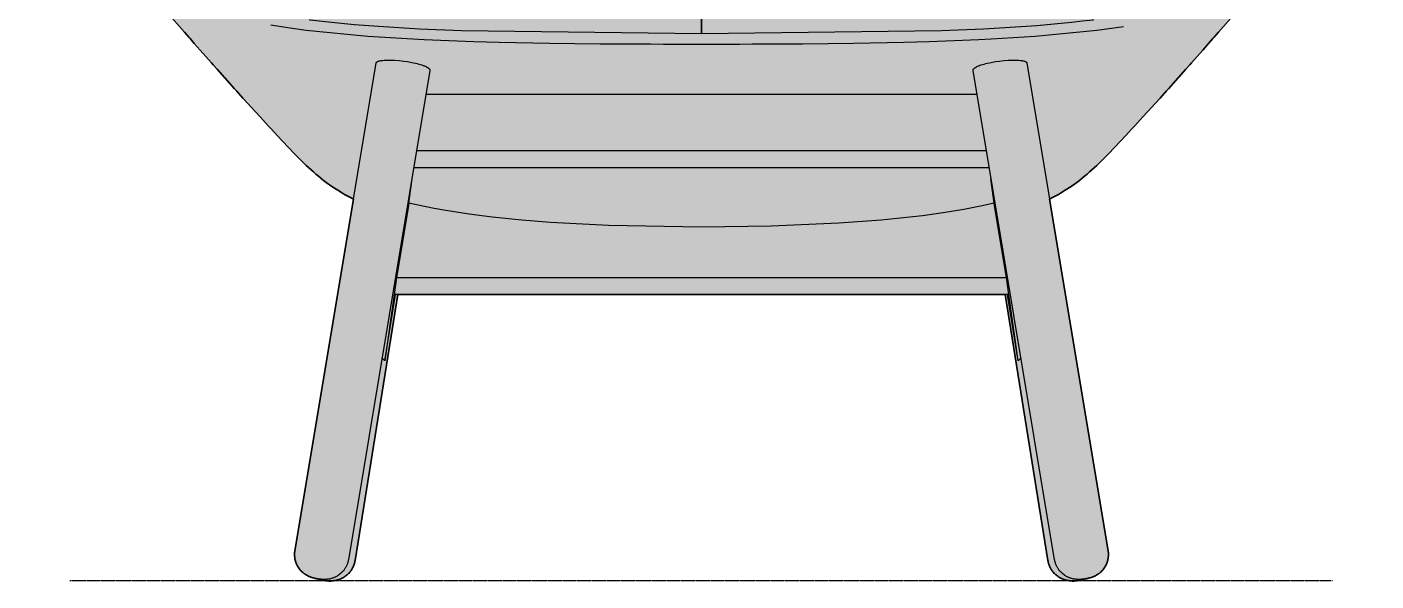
# Model space of a CAD drawing. Header units: millimetres. Extents: x -30 to 1965, y -1345 to 1063.
# Drawn here: x -28 to 842, y 0 to 357 of the extents above; entities that cross this region are included whole.
import ezdxf

# ---------------------------------------------------------------- set-up
doc = ezdxf.new("R2010")
doc.units = ezdxf.units.MM
doc.linetypes.add('Dots', pattern=[1, 0, -1])
doc.layers.add('Blocks', color=7, linetype='Continuous')
doc.layers.add('Blocks$Fill', color=7, linetype='Continuous', true_color=0xffffff)
for name, color, linetype, lineweight, true_color in [('Blocks$Inner', 7, 'Continuous', 25, 0x007f00), ('Blocks$Outline', 7, 'Continuous', 35, 0xff3f3f), ('Groud', 7, 'Dots', 25, 0x243775)]:
    doc.layers.add(name, color=color, linetype=linetype, lineweight=lineweight, true_color=true_color)

# ---------------------------------------------------------------- blocks, each defined once
blk = doc.blocks.new('Uchiwa Quilted Lounge Chair Front')
at = {"layer": 'Blocks$Fill'}
blk.add_hatch(color=256, dxfattribs=at).paths.add_polyline_path([(159.6, 1.14), (160.38, 0.87), (160.76, 0.75), (161.19, 0.62), (161.91, 0.43), (162.63, 0.26), (163.36, 0.12), (164.09, 0), (164.65, -0.07), (165.21, -0.13), (165.78, -0.18), (166.34, -0.21), (166.72, -0.22), (167.1, -0.22), (167.6, -0.22), (168.1, -0.2), (168.6, -0.17), (169.1, -0.13), (169.6, -0.07), (170.1, 0), (170.59, 0.08), (171.08, 0.18), (171.43, 0.26), (171.78, 0.34), (172.12, 0.43), (172.46, 0.53), (172.8, 0.64), (173.14, 0.75), (173.48, 0.87), (173.81, 1), (174.14, 1.13), (174.48, 1.28), (174.8, 1.43), (175.13, 1.59), (175.45, 1.75), (175.77, 1.93), (176.08, 2.11), (176.39, 2.29), (176.67, 2.47), (176.94, 2.65), (177.21, 2.84), (177.48, 3.03), (177.76, 3.25), (178.04, 3.47), (178.31, 3.7), (178.58, 3.93), (178.85, 4.17), (179.1, 4.42), (179.36, 4.67), (179.6, 4.93), (179.84, 5.2), (180.08, 5.47), (180.31, 5.75), (180.53, 6.03), (180.74, 6.31), (180.95, 6.6), (181.15, 6.9), (181.34, 7.19), (181.55, 7.52), (181.74, 7.86), (181.93, 8.19), (182.1, 8.54), (182.27, 8.89), (182.43, 9.24), (182.58, 9.6), (182.72, 9.96), (182.86, 10.32), (182.98, 10.69), (183.1, 11.06), (183.2, 11.44), (183.29, 11.81), (183.38, 12.19), (183.46, 12.57), (183.52, 12.95), (211.16, 184.49), (602.88, 184.49), (630.59, 12.57), (630.66, 12.19), (630.75, 11.81), (630.84, 11.44), (630.95, 11.06), (631.06, 10.69), (631.19, 10.32), (631.32, 9.96), (631.46, 9.6), (631.61, 9.24), (631.77, 8.89), (631.94, 8.54), (632.12, 8.19), (632.3, 7.86), (632.5, 7.52), (632.7, 7.19), (632.89, 6.9), (633.09, 6.6), (633.3, 6.31), (633.51, 6.03), (633.74, 5.75), (633.96, 5.47), (634.2, 5.2), (634.44, 4.93), (634.69, 4.67), (634.94, 4.42), (635.2, 4.17), (635.46, 3.93), (635.73, 3.7), (636, 3.47), (636.28, 3.25), (636.56, 3.03), (636.83, 2.84), (637.1, 2.65), (637.37, 2.47), (637.65, 2.29), (637.96, 2.11), (638.27, 1.93), (638.59, 1.75), (638.91, 1.59), (639.24, 1.43), (639.57, 1.28), (639.9, 1.13), (640.23, 1), (640.57, 0.87), (640.9, 0.75), (641.24, 0.64), (641.58, 0.53), (641.92, 0.43), (642.27, 0.34), (642.61, 0.26), (642.96, 0.18), (643.45, 0.08), (643.94, 0), (644.44, -0.07), (644.94, -0.13), (645.44, -0.17), (645.94, -0.2), (646.44, -0.22), (646.94, -0.22), (647.32, -0.22), (647.7, -0.21), (648.26, -0.18), (648.83, -0.13), (649.39, -0.07), (649.95, 0), (650.69, 0.12), (651.41, 0.26), (652.14, 0.43), (652.85, 0.62), (653.28, 0.75), (653.66, 0.87), (654.05, 1), (654.44, 1.14), (655.73, 1.38), (656.25, 1.49), (656.76, 1.61), (657.27, 1.74), (657.84, 1.9), (658.41, 2.07), (658.97, 2.26), (659.53, 2.47), (660.07, 2.69), (660.6, 2.92), (661.12, 3.18), (661.63, 3.45), (661.91, 3.61), (662.19, 3.78), (662.47, 3.95), (662.75, 4.13), (663.02, 4.31), (663.28, 4.5), (663.54, 4.69), (663.8, 4.89), (664.2, 5.22), (664.58, 5.55), (664.95, 5.9), (665.31, 6.26), (665.66, 6.64), (666, 7.02), (666.32, 7.42), (666.63, 7.82), (666.86, 8.14), (667.08, 8.46), (667.29, 8.8), (667.49, 9.13), (667.69, 9.48), (667.88, 9.82), (668.05, 10.18), (668.22, 10.54), (668.38, 10.9), (668.53, 11.26), (668.67, 11.63), (668.8, 12.01), (668.92, 12.38), (669.03, 12.76), (669.13, 13.14), (669.22, 13.52), (669.29, 13.87), (669.36, 14.23), (669.41, 14.58), (669.46, 14.94), (669.5, 15.3), (669.53, 15.66), (669.55, 16.02), (669.57, 16.38), (669.57, 16.74), (669.57, 17.1), (669.56, 17.46), (669.54, 17.82), (669.51, 18.18), (669.47, 18.54), (669.42, 18.9), (669.37, 19.25), (631.63, 245.97), (636.1, 248.39), (638.58, 249.83), (641.73, 251.78), (645.48, 254.25), (649.08, 256.81), (650.83, 258.12), (652.54, 259.45), (654.21, 260.8), (655.85, 262.17), (657.45, 263.56), (660.54, 266.38), (662.02, 267.82), (673.4, 279.28), (697.81, 305.58), (787.25, 406.43), (791.81, 411.86), (793.98, 414.67), (796.07, 417.54), (798.09, 420.48), (800.05, 423.47), (801.93, 426.51), (803.74, 429.6), (805.49, 432.75), (807.17, 435.94), (808.79, 439.17), (810.35, 442.44), (811.85, 445.75), (813.28, 449.1), (815.99, 455.9), (818.47, 462.81), (820.75, 469.81), (822.83, 476.89), (824.72, 484.02), (826.45, 491.18), (828, 498.35), (829.41, 505.52), (830.68, 512.66), (832.85, 526.77), (834.6, 540.53), (840.84, 602.63), (841.45, 606.57), (841.99, 624.75), (842.22, 659.7), (841.38, 696.34), (839.32, 734.47), (836.32, 768.86), (835.5, 776.34), (830.39, 814.17), (826.88, 834.57), (822.69, 855.07), (820.32, 865.35), (817.75, 875.61), (814.98, 885.87), (811.97, 896.1), (808.7, 906.3), (805.16, 916.44), (801.32, 926.51), (797.15, 936.48), (794.93, 941.42), (792.61, 946.33), (790.19, 951.19), (787.67, 956.01), (785.04, 960.78), (782.3, 965.5), (779.44, 970.14), (776.46, 974.72), (773.36, 979.23), (770.13, 983.65), (766.76, 987.98), (763.27, 992.21), (759.65, 996.34), (755.9, 1000.35), (752.01, 1004.25), (748, 1008.01), (743.86, 1011.65), (739.6, 1015.14), (735.22, 1018.5), (730.74, 1021.7), (726.15, 1024.76), (721.46, 1027.67), (716.68, 1030.42), (711.81, 1033.02), (706.86, 1035.47), (701.85, 1037.78), (696.77, 1039.94), (691.63, 1041.95), (686.44, 1043.83), (681.21, 1045.57), (675.93, 1047.18), (670.61, 1048.67), (665.27, 1050.03), (659.89, 1051.28), (654.48, 1052.41), (649.06, 1053.44), (638.17, 1055.2), (627.24, 1056.61), (616.26, 1057.69), (613.51, 1057.91), (599.74, 1058.75), (583.18, 1059.24), (572.14, 1059.28), (561.09, 1059.12), (538.99, 1058.27), (516.91, 1056.78), (494.86, 1054.77), (472.85, 1052.3), (428.92, 1046.21), (407.14, 1042.71), (407.02, 1042.72), (406.91, 1042.71), (341.19, 1052.3), (319.18, 1054.77), (297.13, 1056.78), (275.05, 1058.27), (252.96, 1059.12), (241.9, 1059.28), (230.86, 1059.24), (214.3, 1058.75), (200.53, 1057.91), (195.03, 1057.45), (186.8, 1056.61), (175.87, 1055.2), (164.98, 1053.44), (159.56, 1052.41), (154.15, 1051.28), (148.77, 1050.03), (143.43, 1048.67), (138.11, 1047.18), (132.84, 1045.57), (127.6, 1043.83), (122.41, 1041.95), (117.27, 1039.94), (112.19, 1037.78), (107.18, 1035.47), (102.23, 1033.02), (97.37, 1030.42), (92.59, 1027.67), (87.9, 1024.76), (83.3, 1021.7), (78.82, 1018.5), (74.44, 1015.14), (70.18, 1011.65), (66.04, 1008.01), (62.03, 1004.25), (58.15, 1000.35), (54.39, 996.34), (50.77, 992.21), (47.28, 987.98), (43.92, 983.65), (40.69, 979.23), (37.58, 974.72), (34.6, 970.14), (31.74, 965.5), (29, 960.78), (26.37, 956.01), (23.85, 951.19), (21.43, 946.33), (19.12, 941.42), (16.89, 936.48), (12.72, 926.51), (8.88, 916.44), (5.34, 906.3), (2.07, 896.1), (-0.93, 885.87), (-3.71, 875.61), (-6.28, 865.35), (-8.65, 855.07), (-12.84, 834.57), (-16.34, 814.17), (-20.56, 783.86), (-22.28, 768.86), (-25.28, 734.47), (-27.34, 696.34), (-28.17, 659.7), (-27.95, 624.75), (-27.41, 606.57), (-26.8, 602.63), (-26.24, 598.34), (-18.81, 526.77), (-16.64, 512.66), (-15.37, 505.52), (-13.96, 498.35), (-12.4, 491.18), (-10.68, 484.02), (-8.79, 476.89), (-6.71, 469.81), (-4.43, 462.81), (-1.95, 455.9), (0.76, 449.1), (2.2, 445.75), (3.69, 442.44), (5.25, 439.17), (6.87, 435.94), (8.55, 432.75), (10.3, 429.6), (12.11, 426.51), (14, 423.47), (15.95, 420.48), (17.97, 417.54), (20.06, 414.67), (22.23, 411.86), (24.47, 409.11), (26.79, 406.43), (133.24, 287.08), (144.52, 275.29), (153.51, 266.38), (156.59, 263.56), (158.19, 262.17), (159.83, 260.8), (161.5, 259.45), (163.21, 258.12), (164.96, 256.81), (168.56, 254.25), (172.31, 251.78), (175.47, 249.83), (177.94, 248.39), (180.48, 246.99), (182.42, 245.97), (144.62, 18.9), (144.57, 18.54), (144.53, 18.18), (144.5, 17.82), (144.48, 17.46), (144.47, 17.1), (144.47, 16.74), (144.47, 16.38), (144.49, 16.02), (144.51, 15.66), (144.54, 15.3), (144.58, 14.94), (144.63, 14.58), (144.69, 14.23), (144.75, 13.87), (144.82, 13.52), (144.91, 13.14), (145.01, 12.76), (145.12, 12.38), (145.24, 12.01), (145.37, 11.63), (145.51, 11.26), (145.66, 10.9), (145.82, 10.54), (145.99, 10.18), (146.17, 9.82), (146.35, 9.48), (146.55, 9.13), (146.75, 8.8), (146.96, 8.46), (147.18, 8.14), (147.41, 7.82), (147.72, 7.42), (148.04, 7.02), (148.38, 6.64), (148.73, 6.26), (149.09, 5.9), (149.46, 5.55), (149.85, 5.22), (150.24, 4.89), (150.5, 4.69), (150.76, 4.5), (151.03, 4.31), (151.3, 4.13), (151.57, 3.95), (151.85, 3.78), (152.13, 3.61), (152.41, 3.45), (152.93, 3.18), (153.45, 2.92), (153.98, 2.69), (154.51, 2.47), (155.07, 2.26), (155.63, 2.07), (156.2, 1.9), (156.77, 1.74), (157.28, 1.61), (157.79, 1.49), (158.31, 1.38), (158.83, 1.27)], flags=0)
at = {"layer": 'Blocks$Inner'}
for p, q in [((160, 1), (159.6, 1.14)), ((654.44, 1.14), (654.05, 1))]:
    blk.add_line(p, q, dxfattribs=at)
for points in [[(129.07, 358.38), (140.11, 356.61), (152.02, 354.99), (191.8, 351.16), (228.1, 349), (244.1, 348.33), (260.21, 347.77), (276.4, 347.32), (308.94, 346.67), (341.6, 346.27), (357.94, 346.15), (374.3, 346.07), (382.48, 346.04), (390.66, 346.02), (398.84, 346.01), (398.87, 346.01), (398.88, 346.01), (401.34, 346.01), (404.39, 346), (407.02, 345.98), (409.66, 346), (412.7, 346.01), (415.16, 346.01), (415.17, 346.01), (415.2, 346.01), (423.38, 346.02), (431.56, 346.04), (439.74, 346.07), (456.1, 346.15), (472.45, 346.27), (505.1, 346.67), (537.64, 347.32), (553.83, 347.77), (569.95, 348.33), (585.94, 349), (593.88, 349.39), (622.24, 351.16), (662.02, 354.99), (679.36, 357.44)], [(62.02, 366.58), (73.48, 353.63), (76.38, 350.33), (77.02, 349.6), (79.8, 346.45), (83.67, 342.08), (90.87, 333.97), (92.02, 332.67), (94.61, 329.76), (99.32, 324.46), (99.52, 324.23), (105.79, 317.2), (107.02, 315.83), (111.19, 311.21), (114.52, 307.49), (116.24, 305.58), (122.19, 299.05), (127.49, 293.29), (129.52, 291.07), (133.24, 287.08), (136.73, 283.38), (140.64, 279.28), (144.52, 275.29), (148.75, 271.05), (152.02, 267.82), (153.51, 266.38), (156.59, 263.56), (158.19, 262.17), (159.83, 260.8), (161.5, 259.45), (163.21, 258.12), (164.96, 256.81), (168.56, 254.25), (172.31, 251.78), (175.47, 249.83), (176.7, 249.11), (177.94, 248.39), (180.48, 246.99), (182.42, 245.97)], [(752.02, 366.58), (740.57, 353.63), (737.66, 350.33), (737.02, 349.6), (734.24, 346.45), (730.37, 342.08), (723.18, 333.97), (722.02, 332.67), (719.44, 329.76), (714.72, 324.46), (714.52, 324.23), (708.25, 317.2), (707.02, 315.83), (702.85, 311.21), (699.52, 307.49), (697.81, 305.58), (691.86, 299.05), (686.56, 293.29), (684.52, 291.07), (680.81, 287.08), (677.31, 283.38), (673.4, 279.28), (669.52, 275.29), (665.29, 271.05), (662.02, 267.82), (660.54, 266.38), (657.45, 263.56), (655.85, 262.17), (654.21, 260.8), (652.54, 259.45), (650.83, 258.12), (649.08, 256.81), (645.48, 254.25), (641.73, 251.78), (638.58, 249.83), (637.34, 249.11), (636.1, 248.39), (633.56, 246.99), (631.63, 245.97)], [(154.09, 361.78), (154.2, 361.76), (154.31, 361.75), (168.37, 360.12), (183.18, 358.71), (198.59, 357.51), (225.09, 355.95), (252.07, 354.88), (407.02, 352.94), (407.02, 390.81), (407.02, 352.94), (561.97, 354.88), (588.95, 355.95), (623.31, 358.09), (645.67, 360.12), (652.88, 360.92), (659.84, 361.76), (659.95, 361.78)], [(584.91, 313.44), (407.02, 313.44), (229.13, 313.44)], [(223.11, 277.3), (407.02, 277.3), (590.93, 277.3)], [(592.77, 266.22), (407.02, 266.22), (221.27, 266.22)], [(218.25, 243.44), (217.95, 241.62), (210.34, 195.58), (407.02, 195.58), (603.71, 195.58), (596.09, 241.62), (595.79, 243.44), (595.36, 246.57), (593.61, 259.07)], [(595.79, 243.44), (587.02, 241.5), (576.37, 239.43), (563.03, 237.22), (549.52, 235.33), (527.02, 232.84), (522.96, 232.47), (495.65, 230.44), (451.96, 228.61), (407.02, 228.06), (347.02, 229.08), (309.52, 231.01), (291.09, 232.47), (272.02, 234.42), (257.02, 236.34), (242.02, 238.67), (234.52, 240.02), (224.24, 242.09), (218.25, 243.44), (218.69, 246.57), (220.44, 259.07)], [(214.95, 228.27), (210.34, 195.58), (208.77, 184.49), (202.74, 141.79), (202.65, 141.88), (202.55, 141.98), (202.35, 142.18), (202.13, 142.38), (201.9, 142.58), (201.65, 142.78), (201.39, 142.97), (201.11, 143.17), (200.82, 143.37)], [(611.3, 141.79), (605.27, 184.49), (603.71, 195.58), (599.09, 228.27)], [(211.16, 184.49), (183.52, 12.95), (183.46, 12.57), (183.38, 12.19), (183.29, 11.81), (183.2, 11.44), (183.1, 11.06), (182.98, 10.69), (182.86, 10.32), (182.72, 9.96), (182.58, 9.6), (182.43, 9.24), (182.27, 8.89), (182.1, 8.54), (181.93, 8.19), (181.74, 7.86), (181.55, 7.52), (181.34, 7.19), (181.15, 6.9), (180.95, 6.6), (180.74, 6.31), (180.53, 6.03), (180.31, 5.75), (180.08, 5.47), (179.84, 5.2), (179.6, 4.93), (179.36, 4.67), (179.1, 4.42), (178.85, 4.17), (178.58, 3.93), (178.31, 3.7), (178.04, 3.47), (177.76, 3.25), (177.48, 3.03), (177.21, 2.84), (176.94, 2.65), (176.67, 2.47), (176.39, 2.29), (176.08, 2.11), (175.77, 1.93), (175.45, 1.75), (175.13, 1.59), (174.8, 1.43), (174.48, 1.28), (174.14, 1.13), (173.81, 1), (173.48, 0.87), (173.14, 0.75), (172.8, 0.64), (172.46, 0.53), (172.12, 0.43), (171.78, 0.34), (171.43, 0.26), (171.08, 0.18), (170.59, 0.08), (170.1, 0), (169.6, -0.07), (169.1, -0.13), (168.6, -0.17), (168.1, -0.2), (167.6, -0.22), (167.1, -0.22), (166.72, -0.22), (166.34, -0.21), (165.78, -0.18), (165.21, -0.13), (164.65, -0.07), (164.09, 0), (163.36, 0.12), (162.63, 0.26), (161.91, 0.43), (161.19, 0.62), (160.76, 0.75), (160.38, 0.87), (160, 1)], [(202.74, 141.79), (209.62, 184.49)], [(605.27, 184.49), (407.02, 184.49), (208.77, 184.49)], [(654.05, 1), (653.66, 0.87), (653.28, 0.75), (652.85, 0.62), (652.14, 0.43), (651.41, 0.26), (650.69, 0.12), (649.95, 0), (649.39, -0.07), (648.83, -0.13), (648.26, -0.18), (647.7, -0.21), (647.32, -0.22), (646.94, -0.22), (646.44, -0.22), (645.94, -0.2), (645.44, -0.17), (644.94, -0.13), (644.44, -0.07), (643.94, 0), (643.45, 0.08), (642.96, 0.18), (642.61, 0.26), (642.27, 0.34), (641.92, 0.43), (641.58, 0.53), (641.24, 0.64), (640.9, 0.75), (640.57, 0.87), (640.23, 1), (639.9, 1.13), (639.57, 1.28), (639.24, 1.43), (638.91, 1.59), (638.59, 1.75), (638.27, 1.93), (637.96, 2.11), (637.65, 2.29), (637.37, 2.47), (637.1, 2.65), (636.83, 2.84), (636.56, 3.03), (636.28, 3.25), (636, 3.47), (635.73, 3.7), (635.46, 3.93), (635.2, 4.17), (634.94, 4.42), (634.69, 4.67), (634.44, 4.93), (634.2, 5.2), (633.96, 5.47), (633.74, 5.75), (633.51, 6.03), (633.3, 6.31), (633.09, 6.6), (632.89, 6.9), (632.7, 7.19), (632.5, 7.52), (632.3, 7.86), (632.12, 8.19), (631.94, 8.54), (631.77, 8.89), (631.61, 9.24), (631.46, 9.6), (631.32, 9.96), (631.19, 10.32), (631.06, 10.69), (630.95, 11.06), (630.84, 11.44), (630.75, 11.81), (630.66, 12.19), (630.59, 12.57), (630.52, 12.95), (602.88, 184.49)], [(613.22, 143.37), (612.93, 143.17), (612.65, 142.97), (612.39, 142.78), (612.14, 142.58), (611.91, 142.38), (611.69, 142.18), (611.49, 141.98), (611.4, 141.88), (611.3, 141.79), (604.42, 184.49)]]:
    blk.add_lwpolyline(points, dxfattribs=at)
for points in [[(228.4, 331.91), (228.85, 331.71), (229.28, 331.51), (229.48, 331.41), (229.67, 331.3), (229.86, 331.2), (230.04, 331.1), (230.21, 331), (230.37, 330.89), (230.52, 330.79), (230.66, 330.68), (230.8, 330.58), (230.93, 330.48), (230.99, 330.42), (231.05, 330.37), (231.1, 330.32), (231.16, 330.27), (231.21, 330.22), (231.26, 330.16), (231.3, 330.11), (231.35, 330.06), (231.39, 330.01), (231.43, 329.96), (231.47, 329.9), (231.5, 329.85), (231.53, 329.8), (231.56, 329.75), (231.58, 329.72), (231.59, 329.7), (231.6, 329.67), (231.62, 329.64), (231.63, 329.62), (231.64, 329.59), (231.65, 329.57), (231.66, 329.54), (231.67, 329.52), (231.68, 329.49), (231.69, 329.46), (231.69, 329.44), (231.7, 329.41), (231.71, 329.38), (231.71, 329.35), (231.72, 329.33), (231.72, 329.3), (231.73, 329.27), (231.73, 329.24), (231.73, 329.22), (231.73, 329.19), (231.73, 329.16), (231.73, 329.13), (231.73, 329.11), (231.73, 329.08), (231.73, 329.05), (231.72, 329.02), (231.72, 329), (179.2, 13.5), (179.13, 13.15), (179.06, 12.8), (178.98, 12.45), (178.89, 12.1), (178.8, 11.75), (178.69, 11.4), (178.58, 11.06), (178.46, 10.72), (178.33, 10.38), (178.19, 10.05), (178.04, 9.72), (177.89, 9.39), (177.73, 9.07), (177.56, 8.75), (177.38, 8.44), (177.2, 8.13), (176.96, 7.75), (176.7, 7.37), (176.44, 7), (176.16, 6.64), (175.88, 6.29), (175.58, 5.94), (175.27, 5.61), (174.96, 5.29), (172.91, 3.58), (172.57, 3.35), (172.22, 3.13), (171.87, 2.92), (171.51, 2.72), (171.15, 2.53), (170.79, 2.35), (170.41, 2.18), (170.04, 2.02), (169.64, 1.86), (169.23, 1.71), (168.83, 1.57), (168.42, 1.45), (168.01, 1.33), (167.59, 1.23), (167.17, 1.14), (166.75, 1.06), (166.23, 0.98), (165.71, 0.91), (165.36, 0.88), (165.02, 0.85), (164.67, 0.83), (164.33, 0.81), (163.97, 0.8), (163.6, 0.8), (162.88, 0.81), (162.37, 0.84), (161.86, 0.87), (161.35, 0.91), (160.85, 0.97), (159.83, 1.1), (158.83, 1.27), (158.31, 1.38), (157.79, 1.49), (157.28, 1.61), (156.77, 1.74), (156.2, 1.9), (155.63, 2.07), (155.07, 2.26), (154.51, 2.47), (153.98, 2.69), (153.45, 2.92), (152.93, 3.18), (152.41, 3.45), (152.13, 3.61), (151.85, 3.78), (151.57, 3.95), (151.3, 4.13), (151.03, 4.31), (150.76, 4.5), (150.5, 4.69), (150.24, 4.89), (149.85, 5.22), (149.46, 5.55), (149.09, 5.9), (148.73, 6.26), (148.38, 6.64), (148.04, 7.02), (147.72, 7.42), (147.41, 7.82), (147.18, 8.14), (146.96, 8.46), (146.75, 8.8), (146.55, 9.13), (146.35, 9.48), (146.17, 9.82), (145.99, 10.18), (145.82, 10.54), (145.66, 10.9), (145.51, 11.26), (145.37, 11.63), (145.24, 12.01), (145.12, 12.38), (145.01, 12.76), (144.91, 13.14), (144.82, 13.52), (144.75, 13.87), (144.69, 14.23), (144.63, 14.58), (144.58, 14.94), (144.54, 15.3), (144.51, 15.66), (144.49, 16.02), (144.47, 16.38), (144.47, 16.74), (144.47, 17.1), (144.48, 17.46), (144.5, 17.82), (144.53, 18.18), (144.57, 18.54), (144.62, 18.9), (144.67, 19.25), (197.03, 333.75), (197.03, 333.77), (197.04, 333.79), (197.04, 333.8), (197.04, 333.82), (197.05, 333.84), (197.05, 333.86), (197.06, 333.87), (197.06, 333.89), (197.07, 333.91), (197.08, 333.93), (197.08, 333.94), (197.09, 333.96), (197.1, 333.98), (197.11, 333.99), (197.11, 334.01), (197.12, 334.02), (197.13, 334.04), (197.14, 334.06), (197.15, 334.08), (197.16, 334.09), (197.17, 334.11), (197.19, 334.13), (197.21, 334.16), (197.23, 334.19), (197.26, 334.22), (197.29, 334.25), (197.31, 334.28), (197.35, 334.31), (197.38, 334.34), (197.41, 334.37), (197.45, 334.4), (197.48, 334.43), (197.52, 334.46), (197.56, 334.49), (197.59, 334.51), (197.64, 334.55), (197.69, 334.58), (197.73, 334.61), (197.78, 334.63), (197.83, 334.66), (197.88, 334.69), (197.98, 334.74), (198.1, 334.8), (198.22, 334.85), (198.34, 334.9), (198.47, 334.94), (198.6, 334.99), (198.73, 335.03), (199.01, 335.11), (199.18, 335.16), (199.36, 335.2), (199.72, 335.28), (200.09, 335.35), (200.45, 335.41), (200.89, 335.47), (201.33, 335.52), (202.22, 335.6), (203.29, 335.67), (204.36, 335.7), (205.52, 335.71), (206.68, 335.69), (207.93, 335.65), (209.19, 335.58), (211.92, 335.38), (214.65, 335.08), (217.41, 334.69), (220.08, 334.23), (221.3, 333.98), (222.51, 333.72), (223.61, 333.45), (224.7, 333.16), (225.7, 332.87), (226.69, 332.55), (227.55, 332.25), (227.98, 332.08)], [(582.32, 329), (582.32, 329.02), (582.32, 329.05), (582.31, 329.08), (582.31, 329.11), (582.31, 329.13), (582.31, 329.16), (582.31, 329.19), (582.31, 329.22), (582.31, 329.24), (582.32, 329.27), (582.32, 329.3), (582.32, 329.33), (582.33, 329.35), (582.34, 329.38), (582.34, 329.41), (582.35, 329.44), (582.36, 329.46), (582.36, 329.49), (582.37, 329.52), (582.38, 329.54), (582.39, 329.57), (582.4, 329.59), (582.41, 329.62), (582.43, 329.64), (582.44, 329.67), (582.45, 329.7), (582.46, 329.72), (582.48, 329.75), (582.51, 329.8), (582.54, 329.85), (582.58, 329.9), (582.61, 329.96), (582.65, 330.01), (582.7, 330.06), (582.74, 330.11), (582.79, 330.16), (582.84, 330.22), (582.89, 330.27), (582.94, 330.32), (583, 330.37), (583.05, 330.42), (583.11, 330.48), (583.24, 330.58), (583.38, 330.68), (583.52, 330.79), (583.68, 330.89), (583.84, 331), (584.01, 331.1), (584.18, 331.2), (584.37, 331.3), (584.56, 331.41), (584.76, 331.51), (585.19, 331.71), (585.64, 331.91), (586.07, 332.08), (586.49, 332.25), (587.35, 332.55), (588.34, 332.87), (589.34, 333.16), (590.43, 333.45), (591.53, 333.72), (592.74, 333.98), (593.96, 334.23), (596.64, 334.69), (599.39, 335.08), (602.12, 335.38), (604.85, 335.58), (606.11, 335.65), (607.37, 335.69), (608.53, 335.71), (609.69, 335.7), (610.76, 335.67), (611.83, 335.6), (612.71, 335.52), (613.15, 335.47), (613.59, 335.41), (613.96, 335.35), (614.32, 335.28), (614.68, 335.2), (614.86, 335.16), (615.04, 335.11), (615.31, 335.03), (615.44, 334.99), (615.58, 334.94), (615.7, 334.9), (615.82, 334.85), (615.94, 334.8), (616.06, 334.74), (616.16, 334.69), (616.21, 334.66), (616.26, 334.63), (616.31, 334.61), (616.36, 334.58), (616.4, 334.55), (616.45, 334.51), (616.49, 334.49), (616.52, 334.46), (616.56, 334.43), (616.6, 334.4), (616.63, 334.37), (616.66, 334.34), (616.7, 334.31), (616.73, 334.28), (616.76, 334.25), (616.78, 334.22), (616.81, 334.19), (616.83, 334.16), (616.86, 334.13), (616.87, 334.11), (616.88, 334.09), (616.89, 334.08), (616.9, 334.06), (616.91, 334.04), (616.92, 334.02), (616.93, 334.01), (616.94, 333.99), (616.94, 333.98), (616.95, 333.96), (616.96, 333.94), (616.97, 333.93), (616.97, 333.91), (616.98, 333.89), (616.98, 333.87), (616.99, 333.86), (616.99, 333.84), (617, 333.82), (617, 333.8), (617.01, 333.79), (617.01, 333.77), (617.01, 333.75), (669.37, 19.25), (669.42, 18.9), (669.47, 18.54), (669.51, 18.18), (669.54, 17.82), (669.56, 17.46), (669.57, 17.1), (669.57, 16.74), (669.57, 16.38), (669.55, 16.02), (669.53, 15.66), (669.5, 15.3), (669.46, 14.94), (669.41, 14.58), (669.36, 14.23), (669.29, 13.87), (669.22, 13.52), (669.13, 13.14), (669.03, 12.76), (668.92, 12.38), (668.8, 12.01), (668.67, 11.63), (668.53, 11.26), (668.38, 10.9), (668.22, 10.54), (668.05, 10.18), (667.88, 9.82), (667.69, 9.48), (667.49, 9.13), (667.29, 8.8), (667.08, 8.46), (666.86, 8.14), (666.63, 7.82), (666.32, 7.42), (666, 7.02), (665.66, 6.64), (665.31, 6.26), (664.95, 5.9), (664.58, 5.55), (664.2, 5.22), (663.8, 4.89), (663.54, 4.69), (663.28, 4.5), (663.02, 4.31), (662.75, 4.13), (662.47, 3.95), (662.19, 3.78), (661.91, 3.61), (661.63, 3.45), (661.12, 3.18), (660.6, 2.92), (660.07, 2.69), (659.53, 2.47), (658.97, 2.26), (658.41, 2.07), (657.84, 1.9), (657.27, 1.74), (656.76, 1.61), (656.25, 1.49), (655.73, 1.38), (655.22, 1.27), (654.21, 1.1), (653.2, 0.97), (652.69, 0.91), (652.18, 0.87), (651.68, 0.84), (651.17, 0.81), (650.44, 0.8), (650.08, 0.8), (649.71, 0.81), (649.37, 0.83), (649.02, 0.85), (648.68, 0.88), (648.33, 0.91), (647.81, 0.98), (647.29, 1.06), (646.87, 1.14), (646.45, 1.23), (646.04, 1.33), (645.62, 1.45), (645.21, 1.57), (644.81, 1.71), (644.4, 1.86), (644, 2.02), (643.63, 2.18), (643.26, 2.35), (642.89, 2.53), (642.53, 2.72), (642.17, 2.92), (641.82, 3.13), (641.48, 3.35), (641.14, 3.58), (639.09, 5.29), (638.77, 5.61), (638.46, 5.94), (638.17, 6.29), (637.88, 6.64), (637.6, 7), (637.34, 7.37), (637.09, 7.75), (636.84, 8.13), (636.66, 8.44), (636.48, 8.75), (636.32, 9.07), (636.15, 9.39), (636, 9.72), (635.86, 10.05), (635.72, 10.38), (635.59, 10.72), (635.47, 11.06), (635.35, 11.4), (635.25, 11.75), (635.15, 12.1), (635.06, 12.45), (634.98, 12.8), (634.91, 13.15), (634.85, 13.5)]]:
    blk.add_lwpolyline(points, close=True, dxfattribs=at)
at = {"layer": 'Blocks$Outline'}
for points in [[(62.02, 366.58), (73.48, 353.63), (76.38, 350.33), (77.02, 349.6), (79.8, 346.45), (83.67, 342.08), (90.87, 333.97), (92.02, 332.67), (94.61, 329.76), (99.32, 324.46), (99.52, 324.23), (105.79, 317.2), (107.02, 315.83), (111.19, 311.21), (114.52, 307.49), (116.24, 305.58), (122.19, 299.05), (127.49, 293.29), (129.52, 291.07), (133.24, 287.08), (136.73, 283.38), (140.64, 279.28), (144.52, 275.29), (148.75, 271.05), (152.02, 267.82), (153.51, 266.38), (156.59, 263.56), (158.19, 262.17), (159.83, 260.8), (161.5, 259.45), (163.21, 258.12), (164.96, 256.81), (168.56, 254.25), (172.31, 251.78), (175.47, 249.83), (176.7, 249.11), (177.94, 248.39), (180.48, 246.99), (182.42, 245.97)], [(631.63, 245.97), (633.56, 246.99), (636.1, 248.39), (637.34, 249.11), (638.58, 249.83), (641.73, 251.78), (645.48, 254.25), (649.08, 256.81), (650.83, 258.12), (652.54, 259.45), (654.21, 260.8), (655.85, 262.17), (657.45, 263.56), (660.54, 266.38), (662.02, 267.82), (665.29, 271.05), (669.52, 275.29), (673.4, 279.28), (677.31, 283.38), (680.81, 287.08), (684.52, 291.07), (686.56, 293.29), (691.86, 299.05), (697.81, 305.58), (699.52, 307.49), (702.85, 311.21), (707.02, 315.83), (708.25, 317.2), (714.52, 324.23), (714.72, 324.46), (719.44, 329.76), (722.02, 332.67), (723.18, 333.97), (730.37, 342.08), (734.24, 346.45), (737.02, 349.6), (737.66, 350.33), (740.57, 353.63), (752.02, 366.58)], [(182.42, 245.97), (144.67, 19.25), (144.62, 18.9), (144.57, 18.54), (144.53, 18.18), (144.5, 17.82), (144.48, 17.46), (144.47, 17.1), (144.47, 16.74), (144.47, 16.38), (144.49, 16.02), (144.51, 15.66), (144.54, 15.3), (144.58, 14.94), (144.63, 14.58), (144.69, 14.23), (144.75, 13.87), (144.82, 13.52), (144.91, 13.14), (145.01, 12.76), (145.12, 12.38), (145.24, 12.01), (145.37, 11.63), (145.51, 11.26), (145.66, 10.9), (145.82, 10.54), (145.99, 10.18), (146.17, 9.82), (146.35, 9.48), (146.55, 9.13), (146.75, 8.8), (146.96, 8.46), (147.18, 8.14), (147.41, 7.82), (147.72, 7.42), (148.04, 7.02), (148.38, 6.64), (148.73, 6.26), (149.09, 5.9), (149.46, 5.55), (149.85, 5.22), (150.24, 4.89), (150.5, 4.69), (150.76, 4.5), (151.03, 4.31), (151.3, 4.13), (151.57, 3.95), (151.85, 3.78), (152.13, 3.61), (152.41, 3.45), (152.93, 3.18), (153.45, 2.92), (153.98, 2.69), (154.51, 2.47), (155.07, 2.26), (155.63, 2.07), (156.2, 1.9), (156.77, 1.74), (157.28, 1.61), (157.79, 1.49), (158.31, 1.38), (158.83, 1.27), (159.6, 1.14)], [(654.44, 1.14), (655.22, 1.27), (655.73, 1.38), (656.25, 1.49), (656.76, 1.61), (657.27, 1.74), (657.84, 1.9), (658.41, 2.07), (658.97, 2.26), (659.53, 2.47), (660.07, 2.69), (660.6, 2.92), (661.12, 3.18), (661.63, 3.45), (661.91, 3.61), (662.19, 3.78), (662.47, 3.95), (662.75, 4.13), (663.02, 4.31), (663.28, 4.5), (663.54, 4.69), (663.8, 4.89), (664.2, 5.22), (664.58, 5.55), (664.95, 5.9), (665.31, 6.26), (665.66, 6.64), (666, 7.02), (666.32, 7.42), (666.63, 7.82), (666.86, 8.14), (667.08, 8.46), (667.29, 8.8), (667.49, 9.13), (667.69, 9.48), (667.88, 9.82), (668.05, 10.18), (668.22, 10.54), (668.38, 10.9), (668.53, 11.26), (668.67, 11.63), (668.8, 12.01), (668.92, 12.38), (669.03, 12.76), (669.13, 13.14), (669.22, 13.52), (669.29, 13.87), (669.36, 14.23), (669.41, 14.58), (669.46, 14.94), (669.5, 15.3), (669.53, 15.66), (669.55, 16.02), (669.57, 16.38), (669.57, 16.74), (669.57, 17.1), (669.56, 17.46), (669.54, 17.82), (669.51, 18.18), (669.47, 18.54), (669.42, 18.9), (669.37, 19.25), (631.63, 245.97)], [(159.6, 1.14), (160, 1), (160.38, 0.87), (160.76, 0.75), (161.19, 0.62), (161.91, 0.43), (162.63, 0.26), (163.36, 0.12), (164.09, 0), (164.65, -0.07), (165.21, -0.13), (165.78, -0.18), (166.34, -0.21), (166.72, -0.22), (167.1, -0.22), (167.6, -0.22), (168.1, -0.2), (168.6, -0.17), (169.1, -0.13), (169.6, -0.07), (170.1, 0), (170.59, 0.08), (171.08, 0.18), (171.43, 0.26), (171.78, 0.34), (172.12, 0.43), (172.46, 0.53), (172.8, 0.64), (173.14, 0.75), (173.48, 0.87), (173.81, 1), (174.14, 1.13), (174.48, 1.28), (174.8, 1.43), (175.13, 1.59), (175.45, 1.75), (175.77, 1.93), (176.08, 2.11), (176.39, 2.29), (176.67, 2.47), (176.94, 2.65), (177.21, 2.84), (177.48, 3.03), (177.76, 3.25), (178.04, 3.47), (178.31, 3.7), (178.58, 3.93), (178.85, 4.17), (179.1, 4.42), (179.36, 4.67), (179.6, 4.93), (179.84, 5.2), (180.08, 5.47), (180.31, 5.75), (180.53, 6.03), (180.74, 6.31), (180.95, 6.6), (181.15, 6.9), (181.34, 7.19), (181.55, 7.52), (181.74, 7.86), (181.93, 8.19), (182.1, 8.54), (182.27, 8.89), (182.43, 9.24), (182.58, 9.6), (182.72, 9.96), (182.86, 10.32), (182.98, 10.69), (183.1, 11.06), (183.2, 11.44), (183.29, 11.81), (183.38, 12.19), (183.46, 12.57), (183.52, 12.95), (211.16, 184.49)], [(211.16, 184.49), (407.02, 184.49), (602.88, 184.49)], [(602.88, 184.49), (630.52, 12.95), (630.59, 12.57), (630.66, 12.19), (630.75, 11.81), (630.84, 11.44), (630.95, 11.06), (631.06, 10.69), (631.19, 10.32), (631.32, 9.96), (631.46, 9.6), (631.61, 9.24), (631.77, 8.89), (631.94, 8.54), (632.12, 8.19), (632.3, 7.86), (632.5, 7.52), (632.7, 7.19), (632.89, 6.9), (633.09, 6.6), (633.3, 6.31), (633.51, 6.03), (633.74, 5.75), (633.96, 5.47), (634.2, 5.2), (634.44, 4.93), (634.69, 4.67), (634.94, 4.42), (635.2, 4.17), (635.46, 3.93), (635.73, 3.7), (636, 3.47), (636.28, 3.25), (636.56, 3.03), (636.83, 2.84), (637.1, 2.65), (637.37, 2.47), (637.65, 2.29), (637.96, 2.11), (638.27, 1.93), (638.59, 1.75), (638.91, 1.59), (639.24, 1.43), (639.57, 1.28), (639.9, 1.13), (640.23, 1), (640.57, 0.87), (640.9, 0.75), (641.24, 0.64), (641.58, 0.53), (641.92, 0.43), (642.27, 0.34), (642.61, 0.26), (642.96, 0.18), (643.45, 0.08), (643.94, 0), (644.44, -0.07), (644.94, -0.13), (645.44, -0.17), (645.94, -0.2), (646.44, -0.22), (646.94, -0.22), (647.32, -0.22), (647.7, -0.21), (648.26, -0.18), (648.83, -0.13), (649.39, -0.07), (649.95, 0), (650.69, 0.12), (651.41, 0.26), (652.14, 0.43), (652.85, 0.62), (653.28, 0.75), (653.66, 0.87), (654.05, 1), (654.44, 1.14)]]:
    blk.add_lwpolyline(points, dxfattribs=at)

msp = doc.modelspace()

# ---------------------------------------------------------------- linework, layer by layer
at = {"layer": 'Groud'}
msp.add_lwpolyline([(0, 0), (814.04, 0)], dxfattribs=at)

# ---------------------------------------------------------------- block references
at = {"layer": 'Blocks'}
msp.add_blockref('Uchiwa Quilted Lounge Chair Front', (0, 0), dxfattribs=at)

doc.saveas('drawing.dxf')
